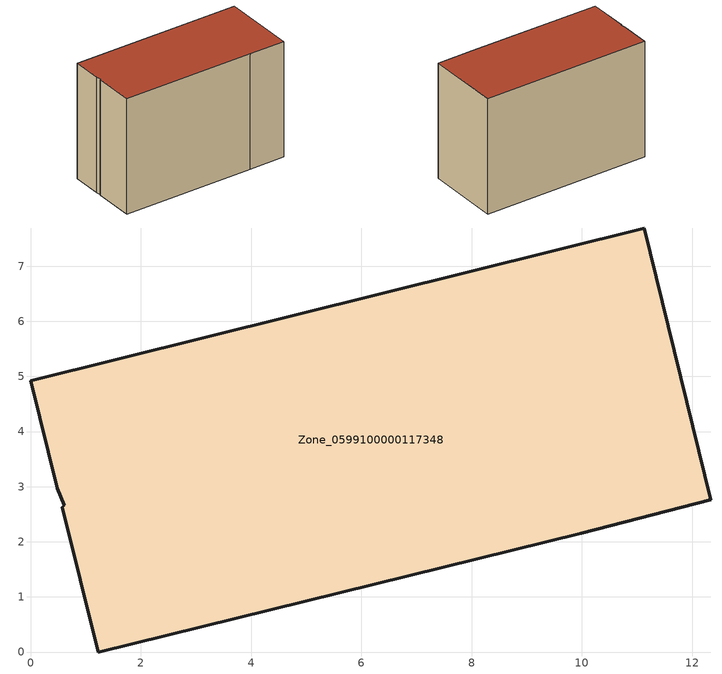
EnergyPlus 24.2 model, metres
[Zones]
Zone_0599100000117348
 floor ground (C_G): 0.49,2.97 0,4.92 11.13,7.69 12.34,2.76 9.98,2.16 1.23,0 0.57,2.63 0.61,2.66 z0
 wall outside (C_F): 1.23,0 9.98,2.16 12.34,2.76 11.13,7.69 0,4.92 0.49,2.97 0.61,2.66 0.57,2.63 1.23,0 z0:7.99
 roof outside (C_R): 0.61,2.66 0.57,2.63 1.23,0 9.98,2.16 12.34,2.76 11.13,7.69 0,4.92 0.49,2.97 z7.99
[BUILDING]
Pand.0599100000117348: North Axis=0; Terrain=City; Loads Convergence Tolerance Value=0.04; Temperature Convergence Tolerance Value=0.4; Solar Distribution=FullExterior; Maximum Number of Warmup Days=25; Minimum Number of Warmup Days=1
[Site:Location]
Rotterdam.The.Hague.AP_ZH_NLD Design_Conditions: Latitude=51.96; Longitude=4.45; Time Zone=1; Elevation=-4.5
[SITE:GROUNDTEMPERATURE:BUILDINGSURFACE]
18, 18, 18, 18, 18, 18, 18, 18, 18, 18, 18, 18
[MATERIAL] Thermal Absorptance=0.9; Solar Absorptance=0.7; Visible Absorptance=0.7
Name | Roughness | Thickness | Conductivity | Density | Specific Heat
G.TI.1975-1991 | MediumSmooth | 0.15 | 0.288461 | 540 | 1210
F.TI.1975-1991 | Rough | 0.3 | 0.230769 | 1920 | 840
R.TI.1975-1991 | MediumRough | 0.2 | 0.153846 | 1500 | 1000
[CONSTRUCTION]
C_G: G.TI.1975-1991
C_F: F.TI.1975-1991
C_R: R.TI.1975-1991
[ZONE]
Zone_0599100000117348: Type=1; Multiplier=1; Ceiling Height=Autocalculate; Volume=Autocalculate; Floor Area=autocalculate; Part of Total Floor Area=Yes
[ZONEINFILTRATION:DESIGNFLOWRATE]
Infil_Zone_0599100000117348: Zone or ZoneList or Space or SpaceList=Zone_0599100000117348; Schedule=AlwaysOn; Design Flow Rate Calculation Method=Flow/Area; Flow Rate per Floor Area=0.003; Constant Term Coefficient=1; Temperature Term Coefficient=0; Velocity Term Coefficient=0; Velocity Squared Term Coefficient=0
[HVACTEMPLATE:ZONE:IDEALLOADSAIRSYSTEM]
Zone_0599100000117348: Maximum Heating Supply Air Temperature=50; Minimum Cooling Supply Air Temperature=13; Maximum Heating Supply Air Humidity Ratio=0.0156; Minimum Cooling Supply Air Humidity Ratio=0.0077; Heating Limit=NoLimit; Cooling Limit=NoLimit; Dehumidification Control Type=ConstantSensibleHeatRatio; Cooling Sensible Heat Ratio=0.7; Dehumidification Setpoint=60; Humidification Control Type=None; Humidification Setpoint=30; Outdoor Air Method=None; Outdoor Air Flow Rate per Person=0.00944; Outdoor Air Flow Rate per Zone Floor Area=0; Outdoor Air Flow Rate per Zone=0; Demand Controlled Ventilation Type=None; Outdoor Air Economizer Type=NoEconomizer; Heat Recovery Type=None; Sensible Heat Recovery Effectiveness=0.7; Latent Heat Recovery Effectiveness=0.65
[ZONECONTROL:THERMOSTAT]
ThermostatControl_Zone_0599100000117348: Zone or ZoneList=Zone_0599100000117348; Control Type Schedule=DualSetpointControlType; Control 1=Thermostat_Zone_0599100000117348; Temperature Difference Between Cutout And Setpoint=0
[THERMOSTATSETPOINT:DUALSETPOINT]
Thermostat_Zone_0599100000117348: Heating Setpoint Temperature Schedule=HeatingSetpoint_Zone_0599100000117348; Cooling Setpoint Temperature Schedule=CoolingSetpoint_Zone_0599100000117348
[SCHEDULE:COMPACT]
HeatingSetpoint_Zone_0599100000117348: Through: 12/31, For: AllDays, Until: 24:00, 21
CoolingSetpoint_Zone_0599100000117348: Through: 12/31, For: AllDays, Until: 24:00, 24
DualSetpointControlType: Through: 12/31, For: AllDays, Until: 24:00, 4
AlwaysOn: Through: 12/31, For: AllDays, Until: 24:00, 1
